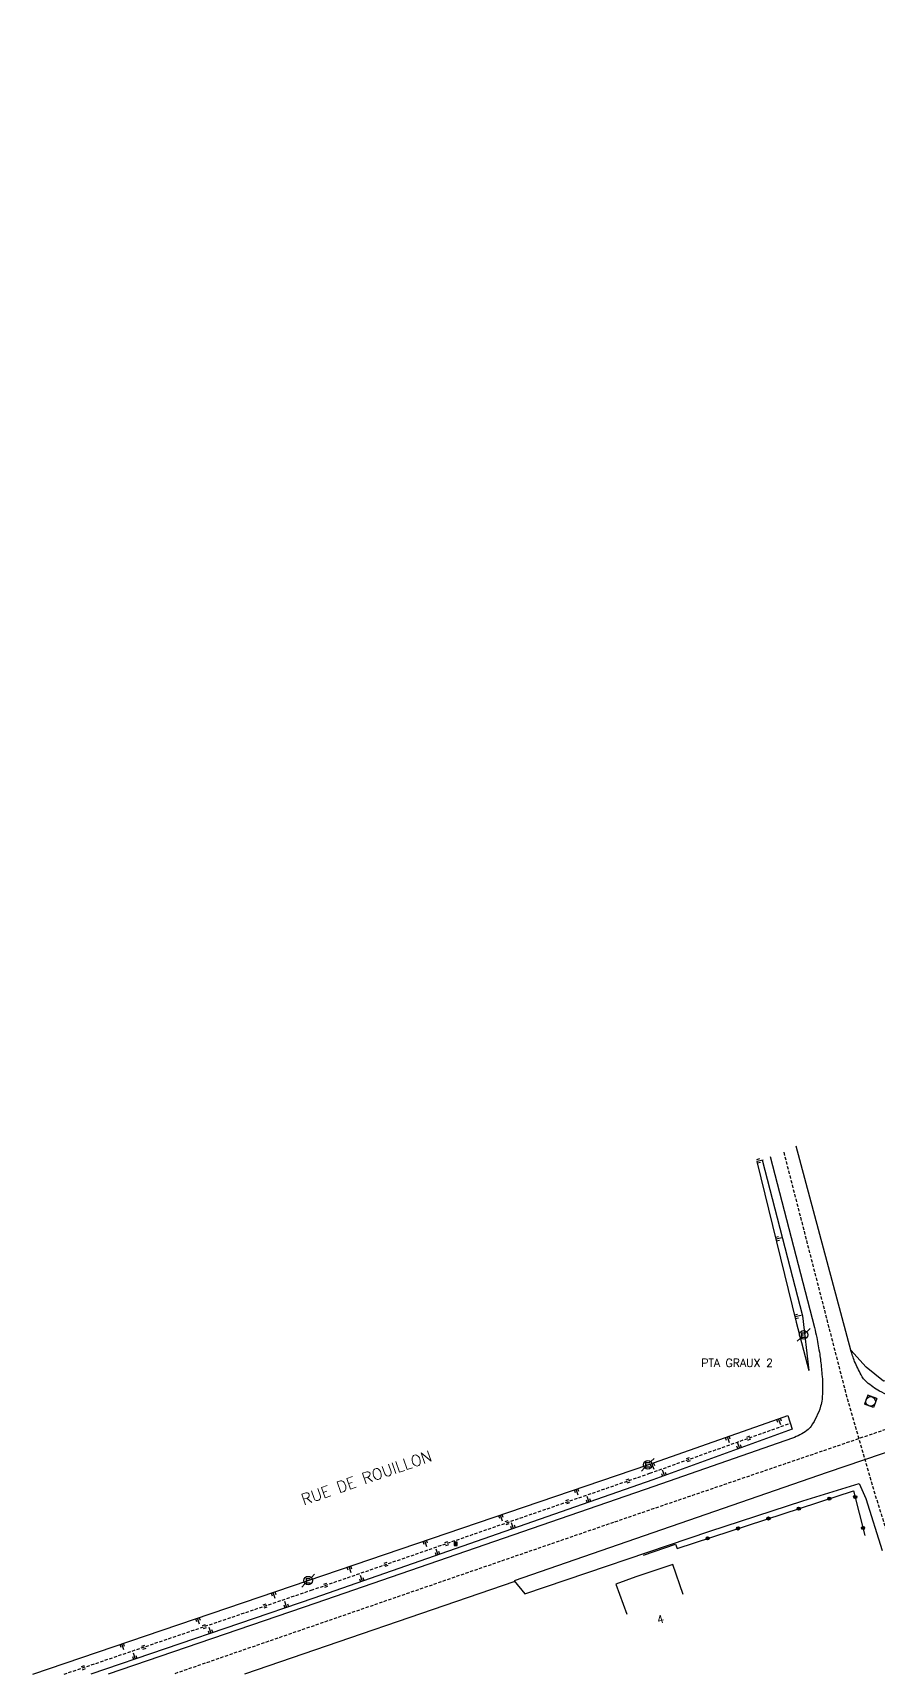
# Model space of a CAD drawing. Header units: millimetres. Extents: x 175000 to 176000, y 112000 to 112732.
# Drawn here: x 175242.1 to 175374.2, y 112000 to 112256.5 of the extents above; entities that cross this region are included whole.
import ezdxf
from ezdxf.enums import TextEntityAlignment as Align

# ---------------------------------------------------------------- set-up
doc = ezdxf.new("R2010")
doc.units = ezdxf.units.MM
doc.linetypes.add('DASHED', pattern=[0.75, 0.5, -0.25])
doc.layers.get('0').update_dxf_attribs({"linetype": 'CONTINUOUS'})
for name, color, linetype in [('W0001', 6, 'DASHED'), ('W0008', 7, 'CONTINUOUS'), ('W0100', 7, 'CONTINUOUS'), ('W0211', 2, 'CONTINUOUS'), ('W0220', 5, 'DASHED'), ('W0322', 7, 'CONTINUOUS'), ('W0330', 7, 'CONTINUOUS'), ('W0420', 7, 'CONTINUOUS'), ('W0471', 7, 'CONTINUOUS'), ('W0984', 7, 'CONTINUOUS'), ('W0989', 7, 'CONTINUOUS'), ('W0991', 7, 'CONTINUOUS')]:
    doc.layers.add(name, color=color, linetype=linetype)
doc.styles.get("Standard").update_dxf_attribs({"font": 'romans.shx', "width": 0.85})

# ---------------------------------------------------------------- blocks, each defined once
blk = doc.blocks.new('T471')
for p, q in [((-0.333334, 0.333334), (-0.333334, -0.333334)), ((-0.333334, 0.333334), (0.333334, 0.333334)), ((-0.333334, 0), (0, 0)), ((0.500001, 0.500001), (1.000002, 1.000002)), ((-0.500001, -0.500001), (-1.000002, -1.000002)), ((-0.333334, -0.333334), (0.333334, -0.333334))]:
    blk.add_line(p, q)
blk.add_ellipse((0, 0), major_axis=(0.471405, 0.471405), ratio=1, start_param=5.4977871438, end_param=11.780972451)
blk = doc.blocks.new('t330o')
at = {"color": 0, "linetype": 'Continuous'}
for p, q in [((0.25, -0.25), (-0.25, 0.25)), ((-0.25, -0.25), (0.25, 0.25)), ((-0.25, 0.25), (-0.25, -0.25)), ((0.25, 0.25), (-0.25, 0.25)), ((0.25, -0.25), (0.25, 0.25)), ((-0.25, -0.25), (0.25, -0.25)), ((-0.25, -0.25), (-0.25, -0.25))]:
    blk.add_line(p, q, dxfattribs=at)
blk = doc.blocks.new('T420')
for p, q in [((0.75, 0.75), (-0.75, 0.75)), ((-0.75, 0.75), (-0.75, -0.75)), ((0.75, 0.75), (0.75, -0.75)), ((0.75, -0.75), (-0.75, -0.75))]:
    blk.add_line(p, q)
blk.add_ellipse((0, 0), major_axis=(-0.53, 0.53), ratio=1, start_param=3.926991, end_param=10.210176)
blk = doc.blocks.new('t211o')
at = {"color": 0, "linetype": 'Continuous'}
for p, q in [((-0.29, 0.5), (-0.29, 0)), ((0, 1), (0, 0)), ((0.29, 0.5), (0.29, 0))]:
    blk.add_line(p, q, dxfattribs=at)
blk = doc.blocks.new('t322o')
at = {"color": 0, "linetype": 'Continuous'}
for radius in [0.25, 0.15]:
    blk.add_circle((0, 0), radius, dxfattribs=at)
blk = doc.blocks.new('t220o')
at = {"color": 0, "linetype": 'Continuous'}
for p, q in [((-0.25, 0.25), (0.25, 0.25)), ((-0.25, -0.25), (0.25, -0.25))]:
    blk.add_line(p, q, dxfattribs=at)

msp = doc.modelspace()

# ---------------------------------------------------------------- linework, layer by layer
at = {"layer": 'W0001'}
msp.add_lwpolyline([(176000, 112252.58), (175865.7, 112206.24), (175722.63, 112157.33), (175510.93, 112084.5), (175332.84, 112023.71), (175264.07, 112000)], dxfattribs=at)
at = {"layer": 'W0001', "flags": 128}
msp.add_lwpolyline([(175359.43, 112081.55), (175369.31, 112043.16), (175373.49, 112028.72), (175377.3, 112016.54)], dxfattribs=at)
at = {"layer": 'W0008'}
for points in [[(176000, 112256.46), (175905.2, 112223.82), (175861.58, 112208.74), (175769.62, 112177.69), (175750.93, 112170.94), (175698.01, 112152.53), (175654.15, 112137.64), (175596.16, 112117.89), (175542.21, 112099.34), (175507.76, 112087.44), (175474.94, 112076.13), (175430.72, 112060.83), (175388.9, 112046.51), (175379.3, 112043.23, -0.133286), (175377.42, 112043.11, -0.077228), (175374.41, 112044.23, -0.051783), (175372.4, 112045.64, -0.090341), (175371.52, 112046.75, -0.025373), (175370.51, 112048.87, -0.032544), (175369.92, 112050.61), (175361.35, 112082.49)], [(175357.33, 112080.9), (175364.23, 112054.15, -0.013836), (175364.58, 112052.61, -0.008257), (175365.05, 112050.01, -0.013981), (175365.2, 112048.92, -0.006438), (175365.43, 112046.53, -0.021881), (175365.5, 112044.69, -0.023264), (175365.41, 112042.95, -0.051541), (175365.19, 112041.85, -0.032792), (175364.55, 112040.2, -0.045535), (175363.71, 112038.75, -0.080749), (175363.04, 112038.07, -0.036831), (175361.96, 112037.4, -0.036682), (175360.79, 112036.89), (175339.12, 112029.32), (175286.3, 112011.1), (175253.88, 112000)]]:
    msp.add_lwpolyline(points, format="xyb", dxfattribs=at)
for points in [[(176000, 112248.72), (175932.86, 112225.65), (175876.23, 112206.1), (175819.42, 112186.68), (175762.98, 112167.43), (175713.84, 112150.55), (175673.05, 112136.45), (175607.56, 112114.11), (175562.59, 112098.59), (175522.06, 112084.66), (175497.49, 112076.38), (175406.26, 112045.09), (175366.24, 112031.5), (175317.29, 112014.58)], [(175317.39, 112014.48), (175275.19, 112000)]]:
    msp.add_lwpolyline(points, dxfattribs=at)
at = {"layer": 'W0008', "flags": 128}
for points in [[(175317.29, 112014.58), (175318.97, 112012.55), (175347.89, 112022.35), (175362.39, 112027.1), (175371.23, 112029.77), (175372.26, 112027.47), (175374.79, 112019.32)], [(175337.5, 112018.59), (175342.54, 112020.3), (175342.78, 112019.66)]]:
    msp.add_lwpolyline(points, dxfattribs=at)
at = {"layer": 'W0100', "flags": 128}
msp.add_lwpolyline([(175343.7, 112012.43), (175342.08, 112017.16), (175336.33, 112015.19), (175333.21, 112014.06), (175334.91, 112009.36)], dxfattribs=at)
at = {"layer": 'W0211'}
for points in [[(175521.12, 112094.92), (175513.7, 112092.93), (175484.92, 112083.59), (175472.06, 112078.9), (175429.67, 112064.34), (175381.22, 112047.41), (175378.26, 112046.37), (175375, 112045.77), (175372.31, 112047.97), (175369.92, 112050.61)], [(175242.1, 112000), (175285.12, 112014.62), (175338.19, 112032.72), (175358.63, 112039.89)], [(175358.63, 112039.89), (175360.08, 112040.4), (175360.75, 112038.3), (175338.97, 112030.35), (175285.99, 112011.89), (175251.15, 112000)]]:
    msp.add_lwpolyline(points, dxfattribs=at)
at = {"layer": 'W0211', "flags": 128}
for points in [[(175355.25, 112080.1), (175361.36, 112054.99), (175363.35, 112047.46)], [(175356.06, 112080.36), (175362.34, 112056), (175363.35, 112047.46)]]:
    msp.add_lwpolyline(points, dxfattribs=at)
at = {"layer": 'W0220'}
msp.add_lwpolyline([(175246.98, 112000), (175285.61, 112013.12), (175338.51, 112031.39), (175360.46, 112039.21)], dxfattribs=at)
at = {"layer": 'W0322'}
msp.add_lwpolyline([(175342.78, 112019.66), (175370.35, 112028.66), (175372.12, 112021.65)], dxfattribs=at)

# ---------------------------------------------------------------- block references
at = {"layer": 'W0211'}
for p, rotation in [((175355.25, 112080.1), 283.6712985467972), ((175358.2, 112067.95), 283.6712985467166), ((175361.16, 112055.81), 283.671298546329), ((175358.63, 112039.89), 199.3491789713139), ((175358.63, 112039.89), 199.3491789713139), ((175350.62, 112037.08), 199.3491789716045), ((175352.52, 112035.3), 20.04132702563781), ((175338.83, 112032.94), 199.3491789709227), ((175340.78, 112031.01), 20.04132702529839), ((175327, 112028.9), 198.8270604670163), ((175328.98, 112026.87), 19.21600296657124), ((175315.17, 112024.87), 198.8270604668967), ((175317.18, 112022.76), 19.21600296549355), ((175303.34, 112020.83), 198.8270604669638), ((175305.38, 112018.64), 19.21600296598125), ((175291.51, 112016.8), 198.8270604676981), ((175293.57, 112014.53), 19.21600296622424), ((175279.67, 112012.77), 198.7710942205297), ((175281.76, 112010.44), 18.83760233817593), ((175267.84, 112008.75), 198.7710942209609), ((175269.93, 112006.41), 18.83760233803859), ((175256, 112004.73), 198.7710942203889), ((175258.1, 112002.37), 18.8376023377021)]:
    msp.add_blockref('t211o', p, dxfattribs=dict(at, rotation=rotation))
at = {"layer": 'W0220'}
for p, rotation in [((175353.98, 112036.9), 19.61234132279615), ((175344.56, 112033.54), 19.61234132279615), ((175335.13, 112030.22), 19.04576894390917), ((175325.68, 112026.96), 19.04576894390917), ((175316.23, 112023.69), 19.04576894390917), ((175306.77, 112020.43), 19.04576894390917), ((175297.32, 112017.17), 19.04576894390917), ((175287.87, 112013.9), 19.04576894390917), ((175278.41, 112010.68), 18.7660763846328), ((175268.94, 112007.46), 18.7660763846328), ((175259.47, 112004.24), 18.7660763846328), ((175250, 112001.02), 18.7660763846328)]:
    msp.add_blockref('t220o', p, dxfattribs=dict(at, rotation=rotation))
at = {"layer": 'W0322'}
for p, rotation in [((175361.8, 112025.87), 18.06800508047619), ((175366.55, 112027.42), 18.06800508047619), ((175370.6, 112027.69), 284.1188167004013), ((175357.04, 112024.32), 18.06800508047619), ((175347.54, 112021.22), 18.06800508047619), ((175352.29, 112022.77), 18.06800508047619), ((175371.82, 112022.84), 284.1188167004013)]:
    msp.add_blockref('t322o', p, dxfattribs=dict(at, rotation=rotation))
at = {"layer": 'W0330'}
msp.add_blockref('t330o', (175308.18, 112020.37), dxfattribs=at)
at = {"layer": 'W0420', "rotation": 339.1160305290144}
msp.add_blockref('T420', (175373, 112042.62), dxfattribs=at)
at = {"layer": 'W0471'}
for p in [(175362.54, 112053.01), (175338.19, 112032.72), (175285.12, 112014.62)]:
    msp.add_blockref('T471', p, dxfattribs=at)

# ---------------------------------------------------------------- texts
at = {"layer": 'W0984'}
msp.add_text('PTA GRAUX 2', height=1.25, dxfattribs=at).set_placement((175352.13, 112048.64), align=Align.MIDDLE)
at = {"layer": 'W0989'}
msp.add_text('RUE DE ROUILLON', height=1.75, rotation=19.08, dxfattribs=at).set_placement((175294.24, 112030.7), align=Align.MIDDLE)
at = {"layer": 'W0991'}
msp.add_text('4', height=1.25, rotation=17.64, dxfattribs=at).set_placement((175340.15, 112008.57), align=Align.MIDDLE)

doc.saveas('drawing.dxf')
